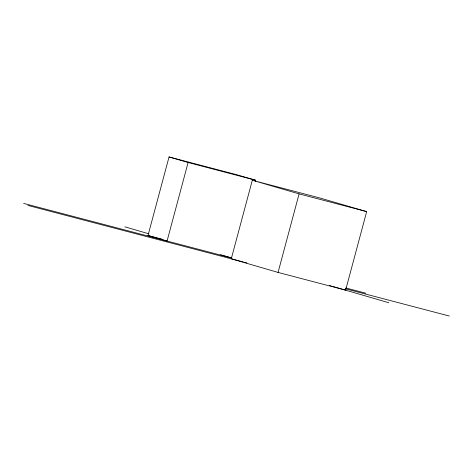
<?xml version="1.0" encoding="UTF-8"?>
<svg xmlns="http://www.w3.org/2000/svg" width="473" height="473" viewBox="0 0 473 473"><rect width="100%" height="100%" fill="white"/><g stroke="black" fill="none" stroke-linecap="round" stroke-linejoin="round"><path stroke-width="0.71" d="M169.044 156.953L188.112 162.505L167.064 241.047L148.002 235.495L169.044 156.953L236.618 174.691L255.686 180.243L255.308 181.656M252.316 180.26L231.273 258.802L278.059 272.424L345.627 290.162L366.676 211.62L319.89 197.998L252.316 180.26L299.102 193.883L366.676 211.62M278.059 272.424L299.102 193.883M188.112 162.505L255.686 180.243M148.002 235.495L162.227 239.232M23.65 203.402L231.794 258.033M345.81 287.962L365.765 293.201M27.913 205.424L243.364 261.977M244.659 262.32L246.918 262.911M345.207 288.713L449.35 316.047M329.326 285.414L331.455 286.035M332.85 286.437L388.812 302.732M124.89 226.839L148.965 233.845M220.519 254.669L231.817 257.962"/></g></svg>
